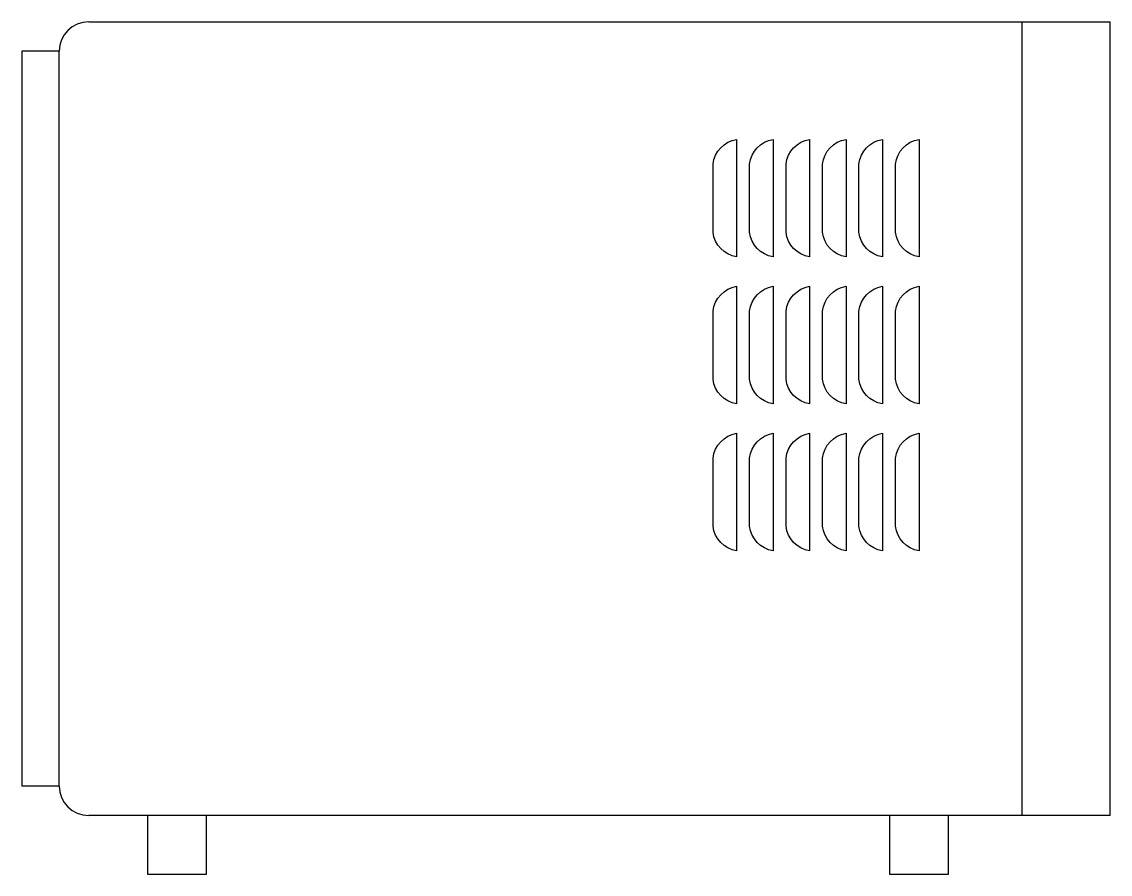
# Model space of a CAD drawing. Header units: millimetres. Extents: x -3021.454 to -3021.084, y 2859.288 to 2859.578.
import ezdxf

# ---------------------------------------------------------------- set-up
doc = ezdxf.new("R2010")
doc.units = ezdxf.units.MM
doc.header["$LTSCALE"] = 10
doc.layers.add('cozinha_eletros', color=2, linetype='Continuous')

msp = doc.modelspace()

# ---------------------------------------------------------------- linework, layer by layer
at = {"layer": 'cozinha_eletros'}
for p, q in [((-3021.43084, 2859.57768), (-3021.08359, 2859.57768)), ((-3021.11359, 2859.57768), (-3021.11359, 2859.30768)), ((-3021.08359, 2859.30768), (-3021.08359, 2859.57768)), ((-3021.44084, 2859.31768), (-3021.44084, 2859.56768)), ((-3021.08359, 2859.30768), (-3021.43084, 2859.30768))]:
    msp.add_line(p, q, dxfattribs=at)
at = {"layer": 'cozinha_eletros', "color": 1}
for p, q in [((-3021.45359, 2859.56768), (-3021.45359, 2859.31768)), ((-3021.44084, 2859.56768), (-3021.45359, 2859.56768)), ((-3021.44084, 2859.31768), (-3021.45359, 2859.31768))]:
    msp.add_line(p, q, dxfattribs=at)
at = {"layer": 'cozinha_eletros'}
for points in [[(-3021.21859, 2859.52928, -0.335144), (-3021.21059, 2859.53768), (-3021.21059, 2859.49768, -0.335144), (-3021.21859, 2859.50608)], [(-3021.20619, 2859.52928, -0.335144), (-3021.19819, 2859.53768), (-3021.19819, 2859.49768, -0.335144), (-3021.20619, 2859.50608)], [(-3021.19379, 2859.52928, -0.335144), (-3021.18579, 2859.53768), (-3021.18579, 2859.49768, -0.335144), (-3021.19379, 2859.50608)], [(-3021.18139, 2859.52928, -0.335144), (-3021.17339, 2859.53768), (-3021.17339, 2859.49768, -0.335144), (-3021.18139, 2859.50608)], [(-3021.16899, 2859.52928, -0.335144), (-3021.16099, 2859.53768), (-3021.16099, 2859.49768, -0.335144), (-3021.16899, 2859.50608)], [(-3021.15659, 2859.52928, -0.335144), (-3021.14859, 2859.53768), (-3021.14859, 2859.49768, -0.335144), (-3021.15659, 2859.50608)], [(-3021.21859, 2859.47928, -0.335144), (-3021.21059, 2859.48768), (-3021.21059, 2859.44768, -0.335144), (-3021.21859, 2859.45608)], [(-3021.20619, 2859.47928, -0.335144), (-3021.19819, 2859.48768), (-3021.19819, 2859.44768, -0.335144), (-3021.20619, 2859.45608)], [(-3021.19379, 2859.47928, -0.335144), (-3021.18579, 2859.48768), (-3021.18579, 2859.44768, -0.335144), (-3021.19379, 2859.45608)], [(-3021.18139, 2859.47928, -0.335144), (-3021.17339, 2859.48768), (-3021.17339, 2859.44768, -0.335144), (-3021.18139, 2859.45608)], [(-3021.16899, 2859.47928, -0.335144), (-3021.16099, 2859.48768), (-3021.16099, 2859.44768, -0.335144), (-3021.16899, 2859.45608)], [(-3021.15659, 2859.47928, -0.335144), (-3021.14859, 2859.48768), (-3021.14859, 2859.44768, -0.335144), (-3021.15659, 2859.45608)], [(-3021.21859, 2859.42928, -0.335144), (-3021.21059, 2859.43768), (-3021.21059, 2859.39768, -0.335144), (-3021.21859, 2859.40608)], [(-3021.20619, 2859.42928, -0.335144), (-3021.19819, 2859.43768), (-3021.19819, 2859.39768, -0.335144), (-3021.20619, 2859.40608)], [(-3021.19379, 2859.42928, -0.335144), (-3021.18579, 2859.43768), (-3021.18579, 2859.39768, -0.335144), (-3021.19379, 2859.40608)], [(-3021.18139, 2859.42928, -0.335144), (-3021.17339, 2859.43768), (-3021.17339, 2859.39768, -0.335144), (-3021.18139, 2859.40608)], [(-3021.16899, 2859.42928, -0.335144), (-3021.16099, 2859.43768), (-3021.16099, 2859.39768, -0.335144), (-3021.16899, 2859.40608)], [(-3021.15659, 2859.42928, -0.335144), (-3021.14859, 2859.43768), (-3021.14859, 2859.39768, -0.335144), (-3021.15659, 2859.40608)]]:
    msp.add_lwpolyline(points, format="xyb", close=True, dxfattribs=at)
for points in [[(-3021.41084, 2859.30768), (-3021.41084, 2859.28768), (-3021.39084, 2859.28768), (-3021.39084, 2859.30768)], [(-3021.15859, 2859.30768), (-3021.15859, 2859.28768), (-3021.13859, 2859.28768), (-3021.13859, 2859.30768)]]:
    msp.add_lwpolyline(points, dxfattribs=at)
for centre, start, end in [((-3021.43084, 2859.56768), 90, 180), ((-3021.43084, 2859.31768), 180, 270)]:
    msp.add_arc(centre, 0.01, start, end, dxfattribs=at)

doc.saveas('drawing.dxf')
